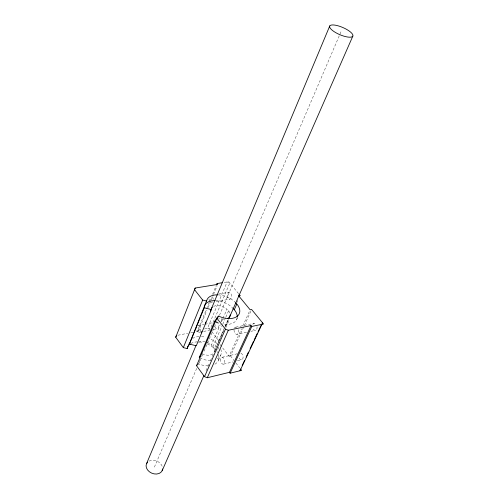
<?xml version="1.0" encoding="UTF-8"?>
<svg xmlns="http://www.w3.org/2000/svg" width="499" height="499" viewBox="0 0 499 499"><rect width="100%" height="100%" fill="white"/><g stroke="black" fill="none" stroke-linecap="round" stroke-linejoin="round"><path stroke-width="0.37" stroke-dasharray="2.5 1.87" d="M196.038 331.586L198.303 331.13L197.685 330.313L206.324 309.455M206.623 308.738L209.306 302.263M209.599 301.539L211.389 297.229M212.58 294.348L216.154 285.721M198.303 331.13L206.96 310.278M208.152 307.403L210.84 300.928M211.139 300.211L213.223 295.177M213.522 294.46L217.102 285.827M213.123 322.217L229.802 282.989L227.114 281.935L207.509 328.342L210.091 329.346L210.697 327.924M210.996 327.207L212.817 322.928M199.064 362.442L200.504 359.08M154.384 467.101L196.737 368.287M198.271 364.707L202.881 353.966M204.103 351.103L217.302 320.314M219.454 315.299L341.297 31.032M220.901 321.518L222.018 318.936M223.864 330.032L214.314 351.839A9.662 6.194 23.1 0 0 213.017 346.668L211.464 345.027L220.271 324.656M221.487 321.849L222.697 319.036M223.003 318.337L226.951 309.205A9.999 6.032 23.2 0 0 213.634 306.342M213.017 346.668L222.473 324.899M222.779 324.194L225.523 317.875M225.829 317.171L228.579 310.852L226.951 309.205M216.26 350.728L214.395 348.533L216.709 343.237A16.91 10.835 23.2 0 0 209.642 338.621M228.48 319.485L225.093 327.219L228.554 319.372M218.188 342.071L224.669 327.307M224.974 326.602L228.062 319.572M206.012 370.745L207.578 367.177M207.89 366.459L208.832 364.32M210.397 360.752L211.963 357.184M212.275 356.473L214.464 351.477M214.782 350.766L216.348 347.198M216.66 346.481L218.849 341.491M219.161 340.773L223.234 331.498M225.891 327.5L229.347 319.653M236.882 302.537L237.823 300.398M217.757 349.468L219.217 346.163M236.601 319.678L237.449 317.769M218.419 360.415L220.789 355.107M220.071 344.535L229.041 356.23L241.522 328.791M242.807 325.978L249.849 310.497M229.041 356.23L230.476 355.899L251.639 309.517M223.72 364.102L232.821 361.95M237.374 360.871L241.921 359.791M222.142 357.265L237.324 353.772M234.006 329.914A3.636 2.196 78.3 0 0 236.819 334.311L247.161 332.116M250.86 331.33L255.295 330.394M235.734 327.144L254.241 323.346M199.107 332.353L200.617 332.053M203.629 331.442L209.649 330.226M213.416 329.459L217.177 328.698M197.685 330.313L201.465 329.558M204.484 328.947L209.075 328.03L210.091 329.346M177.9 335.241L187.724 333.263M190.749 332.652L193.013 332.197M198.084 325.598L204.116 324.412M204.871 324.263L212.406 322.784M216.179 301.571L229.952 299.126A3.462 2.09 80.1 0 0 230.993 293.805A3.462 2.09 80.1 0 0 227.382 294.173A3.462 2.09 80.1 0 0 229.952 299.126M218.961 293.98L228.922 292.277M224.238 282.397L228.717 281.673L238.559 293.63M216.622 322.186L218.687 322.947M202.151 353.635L203.336 354.29A9.662 6.194 23.1 0 0 213.516 353.255M216.709 343.237L217.651 344.341M230.476 355.899L234.131 360.646M235.952 363.016L239.607 367.763M211.907 331.71L219.161 341.173M149.051 461.113A8.558 6.549 23 0 1 162.506 467.195M218.144 294.865A17.59 10.504 23.2 0 1 235.247 302.244M223.77 319.179A9.999 6.032 23.2 0 1 218.824 318.137M228.579 310.852A9.999 6.032 23.2 0 1 230.076 313.784M198.527 342.408A9.662 6.194 23.1 0 1 204.883 341.815M207.26 342.514A9.662 6.194 23.1 0 1 211.464 345.027M218.45 354.546A16.823 10.872 23.2 0 1 214.807 364.27M208.276 365.842A16.823 10.872 23.2 0 1 198.49 363.783M190.799 343.586A16.823 10.872 23.2 0 1 198.39 341.871M199.188 341.902A16.823 10.872 23.2 0 1 203.293 342.545M207.366 343.923A16.823 10.872 23.2 0 1 214.395 348.533M216.884 351.452A16.823 10.872 23.2 0 1 217.626 352.681M220.795 349.25A16.91 10.835 23.2 0 1 217.177 358.943M210.622 360.49A16.91 10.835 23.2 0 1 200.791 358.407M192.477 338.565A16.91 10.835 23.2 0 1 200.623 336.544M201.421 336.576A16.91 10.835 23.2 0 1 205.544 337.23M237.2 317.695A17.496 10.554 23.2 0 1 223.009 324.101M215.73 300.623A17.496 10.554 23.2 0 1 232.247 307.496M216.709 322.123A3.368 1.977 78.8 0 1 218.724 325.822A3.368 1.977 78.8 0 1 217.015 328.698A3.368 1.977 78.8 0 1 214.701 325.498M198.614 325.679A3.424 1.952 78.9 0 1 200.629 329.727A3.424 1.952 78.9 0 1 198.596 332.272A3.424 1.952 78.9 0 1 196.581 328.217M240.93 353.18A3.481 2.096 76.9 0 1 243.044 356.754A3.481 2.096 76.9 0 1 241.585 359.898A3.481 2.096 76.9 0 1 238.965 357.403M257.004 326.739A3.574 2.221 78.2 0 1 255.588 330.344A3.574 2.221 78.2 0 1 252.756 327.905M252.818 324.475A3.574 2.221 78.2 0 1 255.975 324.281M238.273 329.683A3.636 2.196 78.3 0 1 236.819 334.311M234.33 328.28A3.636 2.196 78.3 0 1 236.913 327.556M212.543 301.814A3.518 2.071 80.2 0 1 211.033 302.319M209.543 300.828A3.518 2.071 80.2 0 1 209.006 299.126M212.586 296.967A3.518 2.071 80.2 0 1 213.192 299.593M220.595 359.018A3.537 2.077 77.2 0 0 223.196 364.22A3.537 2.077 77.2 0 0 224.244 358.987A3.537 2.077 77.2 0 0 220.595 359.018"/><path stroke-width="0.75" d="M217.458 294.847A17.59 10.504 23.2 0 0 207.26 299.188L189.364 344.079L196.282 345.757L211.408 309.586L211.414 308.7A9.999 6.032 23.2 0 1 212.237 307.347M189.364 344.079L204.278 307.783L204.871 305.001A17.496 10.554 23.2 0 1 215.05 300.604M176.39 335.54L175.729 337.249L183.326 347.628L187.187 348.558L187.58 346.973A16.823 10.872 23.2 0 1 190.269 343.923M262.387 322.572L261.944 324.338L240.031 370.763L240.518 368.948L241.61 370.377L230.108 373.202L229.44 372.323L251.072 325.554L251.789 326.44L263.566 324.001L251.639 309.517L250.167 309.798L238.553 295.664L240.019 295.402L239.046 294.223M222.08 282.746L217.046 283.563L217.701 284.393L195.184 288.048L194.548 289.694L202.663 300.055L206.686 301.078M175.729 337.249L195.184 288.048M183.326 347.628L202.663 300.055M187.187 348.558L189.402 343.181M216.454 284.998L217.046 283.563M146.587 463.577L195.914 345.726M201.328 332.796L201.933 331.355M205.239 323.452L205.838 322.017M210.353 311.233L210.952 309.798M211.557 308.363L329.758 25.948M217.177 318.006L214.695 321.256L199.238 357.558L200.486 355.874M229.44 372.323L207.291 377.743L204.528 376.676L196.55 365.736L216.847 318.169L218.425 316.11L222.579 317.645A17.59 10.504 23.2 0 0 237.337 316.198A17.59 10.504 23.2 0 0 237.78 305.207L235.634 302.7M217.87 317.401L218.425 316.11M162.187 470.632L203.823 375.735M229.178 317.944L352.837 36.115A12.618 3.886 23.3 0 0 336.968 25.524A12.618 3.886 23.3 0 0 334.018 31.58A12.618 3.886 23.3 0 0 352.837 36.115M239.395 296.83L240.019 295.402M204.528 376.676L225.429 329.128L216.847 318.169M237.262 316.984A17.496 10.554 23.2 0 0 235.254 310.927L234.281 309.779L236.794 304.059M207.291 377.743L228.317 330.251L251.072 325.554M230.108 373.202L251.789 326.44M242.177 365.436L244.498 360.521M246.15 357.003L248.471 352.088M250.13 348.576L253.442 341.547M254.103 340.143L257.422 333.114M258.083 331.71L261.395 324.681M196.55 365.736L197.342 364.663M204.278 307.783L211.408 309.586M225.429 329.128L228.317 330.251M214.695 321.256L215.93 321.93M232.746 307.964L234.281 309.779M162.624 468.973A8.558 6.549 23 0 1 151.571 473.083A8.558 6.549 23 0 1 147.592 462.174M230.195 314.906A9.999 6.032 23.2 0 1 227.868 318.381"/></g></svg>
